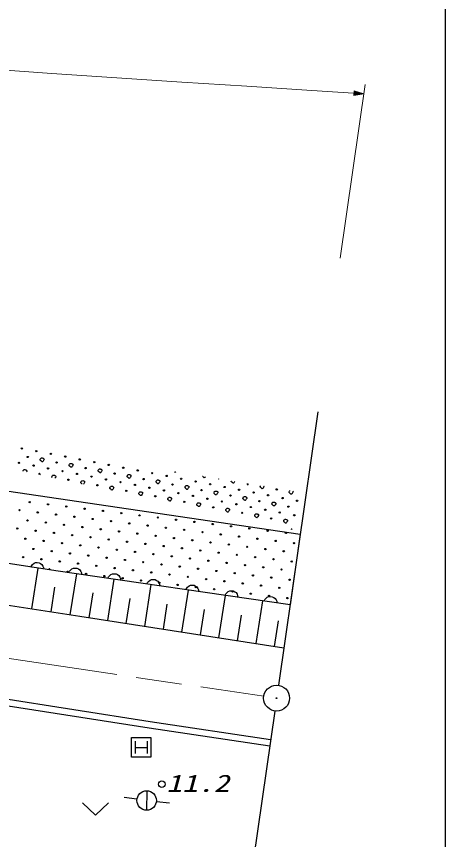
# Model space of a CAD drawing. Units: millimetres, scale not verified. Extents: x 40000 to 680000, y 20000 to 380000.
# Drawn here: x 546077 to 579000, y 267730 to 330876 of the extents above; entities that cross this region are included whole.
import ezdxf
from ezdxf.enums import TextEntityAlignment as Align

# ---------------------------------------------------------------- set-up
doc = ezdxf.new("R2010")
doc.units = ezdxf.units.MM
doc.header["$LTSCALE"] = 1000
doc.linetypes.add('CHAIN', pattern=[18.5, 12, -1.5, 3.5, -1.5])
for name, color, linetype, lineweight in [('M-BGD', 7, 'Continuous', 25), ('M-BGD-HTXT', 7, 'Continuous', 13), ('M-BMK', 2, 'CHAIN', 13), ('M-TTL-BAND', 7, 'Continuous', 25)]:
    doc.layers.add(name, color=color, linetype=linetype, lineweight=lineweight)
doc.layers.add('M-BMK-SRVR', color=7, linetype='Continuous')
doc.layers.add('M-OTRS', color=7, linetype='Continuous')
doc.styles.add('ＭＳ ゴシック', font='')
doc.styles.get('ＭＳ ゴシック').set_extended_font_data('MS Gothic')

# ---------------------------------------------------------------- blocks, each defined once
blk = doc.blocks.new('BUHIN36')
at = {"color": 7, "linetype": 'Continuous', "lineweight": 25}
blk.add_lwpolyline([(-498, -42), (-468, 76), (-416, 178), (-331, 296), (-226, 365), (-112, 410), (42, 423), (162, 397), (277, 347), (383, 245), (451, 153), (498, 42)], dxfattribs=at)
blk = doc.blocks.new('BUHIN37')
at = {"color": 7, "linetype": 'Continuous', "lineweight": 25}
blk.add_lwpolyline([(-498, -39), (-468, 78), (-415, 180), (-329, 298), (-224, 366), (-110, 410), (44, 422), (164, 397), (279, 345), (385, 244), (452, 151), (498, 39)], dxfattribs=at)
blk = doc.blocks.new('BUHIN41')
at = {"color": 7, "linetype": 'Continuous', "lineweight": 25}
blk.add_lwpolyline([(-1081, 237), (106, -458), (867, 688)], dxfattribs=at)
blk = doc.blocks.new('BUHIN46')
at = {"color": 7, "linetype": 'Continuous', "lineweight": 25}
for p, q in [((-562, 351), (-351, -562)), ((-457, -106), (457, 106)), ((351, 562), (562, -351))]:
    blk.add_line(p, q, dxfattribs=at)
blk.add_lwpolyline([(-561, -900), (-900, 561), (561, 900), (900, -561)], close=True, dxfattribs=at)
blk = doc.blocks.new('BUHIN93')
at = {"color": 7, "linetype": 'Continuous', "lineweight": 25}
blk.add_line((-168, 727), (168, -727), dxfattribs=at)
blk.add_circle((0, 0), 746, dxfattribs=at)
blk = doc.blocks.new('BUHIN124')
at = {"color": 3, "linetype": 'Continuous', "lineweight": 25}
for radius in [995, 30]:
    blk.add_circle((0, 0), radius, dxfattribs=at)
blk = doc.blocks.new('BUHIN127')
at = {"color": 3, "linetype": 'Continuous', "lineweight": 25}
blk.add_circle((0, 0), 249, dxfattribs=at)

msp = doc.modelspace()

# ---------------------------------------------------------------- linework, layer by layer
at = {"layer": 'M-BGD'}
for p, q in [((569208, 300548), (566180, 279568)), ((541752, 295006), (567853, 291161)), ((567853, 291161), (567071, 285742)), ((549086, 288354), (532248, 290878)), ((547251, 285434), (547738, 288556)), ((567071, 285742), (549086, 288354)), ((550209, 284973), (550699, 288119)), ((553082, 284527), (553574, 287702)), ((536161, 287162), (550948, 284858)), ((548730, 285203), (549023, 287082)), ((555926, 284086), (556423, 287288)), ((558771, 283645), (559272, 286874)), ((551659, 284748), (551953, 286644)), ((554504, 284306), (554801, 286219)), ((561615, 283203), (562120, 286461)), ((557348, 283865), (557648, 285795)), ((564460, 282762), (564969, 286047)), ((550948, 284858), (566593, 282431)), ((560193, 283424), (560495, 285370)), ((563038, 282983), (563342, 284945)), ((565882, 282542), (566189, 284521)), ((541137, 279165), (556340, 276795)), ((541060, 278671), (556266, 276300)), ((565894, 277589), (562640, 255045)), ((556340, 276795), (565582, 275407)), ((556266, 276300), (565508, 274912)), ((555325, 270827), (554335, 270965)), ((556814, 270648), (557809, 270547))]:
    msp.add_line(p, q, dxfattribs=at)
for points in [[(547903, 296885), (547908, 296906), (547919, 296939), (547948, 296976), (547975, 296997), (548001, 297008), (548049, 297009), (548089, 297000), (548123, 296985), (548158, 296969), (548179, 296945), (548193, 296913), (548186, 296866), (548146, 296807), (548116, 296755), (548097, 296727), (548077, 296715), (548053, 296708), (548025, 296714), (547993, 296751), (547968, 296776), (547947, 296794), (547924, 296808), (547907, 296829), (547899, 296843), (547898, 296864)], [(550126, 296461), (550131, 296482), (550142, 296516), (550171, 296553), (550198, 296573), (550224, 296585), (550272, 296586), (550312, 296576), (550345, 296561), (550381, 296546), (550402, 296521), (550416, 296490), (550409, 296443), (550369, 296384), (550338, 296332), (550320, 296303), (550299, 296292), (550275, 296285), (550248, 296290), (550216, 296328), (550191, 296353), (550170, 296371), (550147, 296384), (550130, 296406), (550121, 296420), (550120, 296441)], [(552348, 296038), (552354, 296059), (552365, 296092), (552394, 296129), (552421, 296150), (552447, 296161), (552495, 296162), (552535, 296153), (552568, 296138), (552604, 296122), (552625, 296098), (552638, 296066), (552632, 296019), (552592, 295960), (552561, 295909), (552543, 295880), (552522, 295869), (552498, 295862), (552471, 295867), (552439, 295904), (552414, 295930), (552392, 295947), (552369, 295961), (552353, 295982), (552344, 295997), (552343, 296018)], [(554571, 295614), (554577, 295636), (554588, 295669), (554616, 295706), (554643, 295727), (554670, 295738), (554717, 295739), (554757, 295729), (554791, 295715), (554826, 295699), (554847, 295674), (554861, 295643), (554855, 295596), (554815, 295537), (554784, 295485), (554765, 295457), (554745, 295445), (554721, 295438), (554693, 295443), (554662, 295481), (554637, 295506), (554615, 295524), (554592, 295538), (554575, 295559), (554567, 295573), (554566, 295594)], [(556794, 295191), (556799, 295212), (556810, 295245), (556839, 295283), (556866, 295303), (556892, 295315), (556940, 295316), (556980, 295306), (557014, 295291), (557049, 295275), (557070, 295251), (557084, 295219), (557077, 295172), (557038, 295113), (557007, 295062), (556988, 295033), (556968, 295022), (556944, 295015), (556916, 295020), (556884, 295058), (556860, 295083), (556838, 295101), (556815, 295114), (556798, 295136), (556790, 295150), (556789, 295171)], [(553248, 294715), (553254, 294736), (553264, 294769), (553293, 294806), (553320, 294827), (553346, 294838), (553394, 294839), (553434, 294830), (553468, 294815), (553503, 294799), (553524, 294775), (553538, 294743), (553532, 294696), (553492, 294637), (553461, 294585), (553442, 294557), (553422, 294546), (553398, 294538), (553370, 294544), (553338, 294581), (553314, 294607), (553292, 294624), (553269, 294638), (553252, 294659), (553244, 294674), (553243, 294694)], [(555471, 294291), (555476, 294312), (555487, 294346), (555516, 294383), (555543, 294404), (555569, 294415), (555617, 294416), (555657, 294406), (555691, 294391), (555726, 294376), (555747, 294351), (555761, 294320), (555754, 294273), (555714, 294214), (555684, 294162), (555665, 294134), (555645, 294122), (555621, 294115), (555593, 294120), (555561, 294158), (555536, 294183), (555515, 294201), (555492, 294215), (555475, 294236), (555467, 294250), (555466, 294271)], [(559017, 294768), (559022, 294789), (559033, 294822), (559062, 294859), (559089, 294880), (559115, 294891), (559163, 294892), (559203, 294883), (559236, 294868), (559272, 294852), (559293, 294828), (559307, 294796), (559300, 294749), (559260, 294690), (559230, 294638), (559211, 294610), (559190, 294599), (559167, 294591), (559139, 294597), (559107, 294634), (559082, 294660), (559061, 294677), (559038, 294691), (559021, 294712), (559012, 294726), (559012, 294747)], [(561239, 294344), (561245, 294365), (561256, 294399), (561285, 294436), (561312, 294456), (561338, 294468), (561386, 294469), (561426, 294459), (561459, 294444), (561495, 294429), (561516, 294404), (561530, 294373), (561523, 294326), (561483, 294267), (561452, 294215), (561434, 294186), (561413, 294175), (561389, 294168), (561362, 294173), (561330, 294211), (561305, 294236), (561284, 294254), (561260, 294267), (561244, 294289), (561235, 294303), (561234, 294324)], [(557694, 293868), (557699, 293889), (557710, 293922), (557739, 293959), (557766, 293980), (557792, 293991), (557840, 293993), (557880, 293983), (557913, 293968), (557949, 293952), (557970, 293928), (557984, 293896), (557977, 293849), (557937, 293790), (557907, 293739), (557888, 293710), (557867, 293699), (557843, 293692), (557816, 293697), (557784, 293735), (557759, 293760), (557738, 293777), (557715, 293791), (557698, 293813), (557689, 293827), (557688, 293848)], [(563462, 293921), (563468, 293942), (563479, 293975), (563508, 294012), (563535, 294033), (563561, 294044), (563608, 294045), (563649, 294036), (563682, 294021), (563717, 294005), (563739, 293981), (563752, 293949), (563746, 293902), (563706, 293843), (563675, 293792), (563656, 293763), (563636, 293752), (563612, 293745), (563585, 293750), (563553, 293788), (563528, 293813), (563506, 293830), (563483, 293844), (563467, 293865), (563458, 293880), (563457, 293901)], [(559916, 293444), (559922, 293466), (559933, 293499), (559962, 293536), (559989, 293557), (560015, 293568), (560063, 293569), (560103, 293560), (560136, 293545), (560172, 293529), (560193, 293505), (560206, 293473), (560200, 293426), (560160, 293367), (560129, 293315), (560111, 293287), (560090, 293275), (560066, 293268), (560039, 293274), (560007, 293311), (559982, 293336), (559960, 293354), (559937, 293368), (559921, 293389), (559912, 293403), (559911, 293424)], [(562139, 293021), (562145, 293042), (562156, 293076), (562184, 293113), (562211, 293133), (562238, 293145), (562285, 293146), (562325, 293136), (562359, 293121), (562394, 293106), (562416, 293081), (562429, 293050), (562423, 293003), (562383, 292944), (562352, 292892), (562333, 292863), (562313, 292852), (562289, 292845), (562261, 292850), (562230, 292888), (562205, 292913), (562183, 292931), (562160, 292944), (562143, 292966), (562135, 292980), (562134, 293001)], [(565685, 293497), (565691, 293519), (565701, 293552), (565730, 293589), (565757, 293610), (565783, 293621), (565831, 293622), (565871, 293613), (565905, 293598), (565940, 293582), (565961, 293558), (565975, 293526), (565968, 293479), (565929, 293420), (565898, 293368), (565879, 293340), (565859, 293328), (565835, 293321), (565807, 293326), (565775, 293364), (565751, 293389), (565729, 293407), (565706, 293421), (565689, 293442), (565681, 293456), (565680, 293477)], [(564362, 292598), (564367, 292619), (564378, 292652), (564407, 292689), (564434, 292710), (564460, 292721), (564508, 292722), (564548, 292713), (564582, 292698), (564617, 292682), (564638, 292658), (564652, 292626), (564645, 292579), (564606, 292520), (564575, 292468), (564556, 292440), (564536, 292429), (564512, 292422), (564484, 292427), (564452, 292464), (564428, 292490), (564406, 292507), (564383, 292521), (564366, 292542), (564358, 292557), (564357, 292578)], [(566585, 292174), (566590, 292196), (566601, 292229), (566630, 292266), (566657, 292287), (566683, 292298), (566731, 292299), (566771, 292289), (566804, 292274), (566840, 292259), (566861, 292234), (566875, 292203), (566868, 292156), (566828, 292097), (566798, 292045), (566779, 292017), (566759, 292005), (566735, 291998), (566707, 292003), (566675, 292041), (566650, 292066), (566629, 292084), (566606, 292098), (566589, 292119), (566580, 292133), (566580, 292154)]]:
    msp.add_lwpolyline(points, close=True, dxfattribs=at)
for points in [[(546582, 295992), (546585, 296006), (546596, 296039), (546625, 296076), (546652, 296097), (546678, 296108), (546726, 296109), (546766, 296100), (546799, 296085), (546835, 296069), (546856, 296045), (546870, 296013), (546863, 295966), (546842, 295935)], [(548805, 295509), (548798, 295520), (548797, 295541), (548802, 295561)], [(548802, 295561), (548808, 295583), (548819, 295616), (548848, 295653), (548875, 295674), (548901, 295685), (548949, 295686), (548989, 295677), (549022, 295662), (549058, 295646), (549079, 295622), (549093, 295590), (549086, 295543), (549046, 295484), (549032, 295460)], [(558310, 295932), (558291, 295922), (558267, 295914), (558239, 295920), (558215, 295948)], [(560567, 295562), (560553, 295538), (560534, 295510), (560514, 295498), (560490, 295491), (560462, 295496), (560430, 295534), (560405, 295559), (560384, 295577), (560361, 295591)], [(551113, 295008), (551091, 295030), (551069, 295048), (551046, 295061), (551030, 295083), (551021, 295097), (551020, 295118), (551025, 295138)], [(551025, 295138), (551031, 295159), (551042, 295193), (551071, 295230), (551098, 295250), (551124, 295262), (551171, 295263), (551212, 295253), (551245, 295238), (551280, 295222), (551302, 295198), (551315, 295166), (551309, 295119), (551269, 295061), (551238, 295009), (551222, 294984)], [(562824, 295192), (562806, 295166), (562775, 295115), (562757, 295086), (562736, 295075), (562712, 295068), (562685, 295073), (562653, 295111), (562628, 295136), (562607, 295153), (562584, 295167), (562567, 295189), (562558, 295203), (562557, 295224), (562560, 295235)], [(565072, 294824), (565069, 294802), (565029, 294743), (564998, 294691), (564980, 294663), (564959, 294651), (564935, 294644), (564908, 294650), (564876, 294687), (564851, 294712), (564829, 294730), (564806, 294744), (564790, 294765), (564781, 294779), (564780, 294800), (564785, 294820)], [(564785, 294820), (564791, 294842), (564799, 294868)], [(567284, 294457), (567298, 294426), (567292, 294379), (567252, 294320), (567221, 294268), (567202, 294239), (567182, 294228), (567158, 294221), (567130, 294226), (567099, 294264), (567074, 294289), (567052, 294307), (567029, 294320), (567012, 294342), (567004, 294356), (567003, 294377), (567008, 294397)], [(567008, 294397), (567014, 294418), (567025, 294452), (567053, 294489), (567064, 294497)]]:
    msp.add_lwpolyline(points, dxfattribs=at)
for centre in [(546489, 297740), (547600, 297528), (546939, 297078), (548712, 297317), (549823, 297105), (550935, 296893), (546277, 296629), (547389, 296417), (548500, 296205), (549162, 296655), (551384, 296232), (552046, 296681), (553157, 296470), (554269, 296258), (549612, 295993), (550723, 295782), (551834, 295570), (553607, 295808), (555380, 296046), (556492, 295835), (557603, 295623), (550061, 295332), (552284, 294909), (552946, 295358), (554057, 295147), (555168, 294935), (555830, 295385), (558053, 294961), (558714, 295411), (559826, 295200), (560937, 294988), (554507, 294485), (556280, 294723), (557391, 294512), (558503, 294300), (560276, 294538), (562048, 294776), (563160, 294565), (564271, 294353), (566044, 294591), (547095, 293614), (556730, 294062), (558952, 293638), (559614, 294088), (560725, 293877), (561837, 293665), (562498, 294115), (564721, 293691), (565383, 294141), (566494, 293929), (567605, 293718), (546308, 292997), (548499, 293446), (549903, 293277), (551307, 293108), (561175, 293215), (562948, 293453), (564060, 293241), (565171, 293030), (566944, 293268), (547712, 292828), (549117, 292659), (550521, 292491), (551925, 292322), (552711, 292940), (554115, 292771), (555519, 292602), (556924, 292434), (563398, 292792), (565621, 292368), (566282, 292818), (567394, 292606), (546926, 292210), (548330, 292042), (549734, 291873), (551138, 291704), (553329, 292153), (554733, 291985), (556137, 291816), (558328, 292265), (559732, 292096), (561136, 291928), (562540, 291759), (546140, 291592), (547544, 291424), (548948, 291255), (550352, 291086), (552543, 291536), (553947, 291367), (555351, 291198), (557541, 291647), (558945, 291479), (560350, 291310), (561754, 291141), (563944, 291590), (565348, 291422), (566752, 291253), (546757, 290806), (548162, 290637), (549566, 290469), (551756, 290918), (553160, 290749), (554564, 290580), (556755, 291030), (558159, 290861), (559563, 290692), (560967, 290524), (563158, 290973), (564562, 290804), (565966, 290635), (567370, 290467), (547375, 290020), (548779, 289851), (550970, 290300), (552374, 290131), (553778, 289963), (555182, 289794), (555969, 290412), (557373, 290243), (558777, 290075), (560181, 289906), (562371, 290355), (563776, 290186), (565180, 290018), (566584, 289849), (546589, 289402), (547993, 289233), (550183, 289682), (551588, 289514), (552992, 289345), (554396, 289176), (556586, 289625), (557990, 289457), (559395, 289288), (561585, 289737), (562989, 289569), (564393, 289400), (565797, 289231), (549397, 289065), (550801, 288896), (552205, 288727), (553609, 288559), (555800, 289008), (557204, 288839), (558608, 288670), (560799, 289119), (562203, 288951), (563607, 288782), (565011, 288613), (567201, 289063), (550015, 288278), (551419, 288110), (552823, 287941), (555013, 288390), (556418, 288221), (557822, 288053), (560012, 288502), (561416, 288333), (562820, 288164), (564225, 287996), (566415, 288445), (554227, 287772), (555631, 287604), (557035, 287435), (558439, 287266), (559226, 287884), (560630, 287715), (562034, 287547), (563438, 287378), (565629, 287827), (567033, 287658), (559844, 287098), (561248, 286929), (562652, 286760), (564842, 287209), (566246, 287041), (564056, 286592), (565460, 286423), (566864, 286254)]:
    msp.add_circle(centre, 49.8, dxfattribs=at)
for centre, start, end in [((547839, 295755), 302.23002, 213.26459), ((561599, 295438), 233.0057, 288.36709), ((563821, 295014), 154.32001, 7.05278), ((567182, 291495), 14.82417, 140.67044), ((547206, 288616), 14.61344, 148.33389), ((548611, 288447), 325.44306, 197.50426)]:
    msp.add_arc(centre, 49.8, start, end, dxfattribs=at)
at = {"layer": 'M-BGD-HTXT'}
msp.add_line((570908, 312323), (572833, 325656), dxfattribs=at)
for points in [[(508918, 329753), (513900, 329320), (518892, 328887), (523874, 328459), (528865, 328039), (533846, 327632), (538836, 327238), (543815, 326865), (548803, 326508), (553781, 326167), (558768, 325837), (563745, 325517), (568731, 325201), (570726, 325075), (572731, 324949)], [(572654, 324954), (571991, 324834), (572010, 325152), (572652, 324954)], [(572141, 324985), (572274, 324977), (572140, 324966), (572142, 325004), (572274, 324977)]]:
    msp.add_lwpolyline(points, dxfattribs=at)
for points in [[(572731, 324949), (571993, 325182), (571971, 324807)], [(572577, 324959), (572021, 324861), (572037, 325123)], [(572502, 324963), (572051, 324887), (572063, 325093)], [(572426, 324968), (572080, 324913), (572089, 325063)], [(572351, 324972), (572110, 324940), (572116, 325033)]]:
    msp.add_lwpolyline(points, close=True, dxfattribs=at)
at = {"layer": 'M-BMK'}
msp.add_line((468709, 292954), (565048, 278724), dxfattribs=at)
at = {"layer": 'M-TTL-BAND'}
msp.add_line((579000, 20000), (579000, 370000), dxfattribs=at)

# ---------------------------------------------------------------- block references
at = {"layer": 'M-BGD', "rotation": 346.962}
for name, p in [('BUHIN37', (547683, 288564)), ('BUHIN36', (550585, 288136)), ('BUHIN36', (553582, 287701)), ('BUHIN36', (556580, 287265)), ('BUHIN36', (559577, 286830)), ('BUHIN36', (562575, 286395)), ('BUHIN36', (565572, 285959)), ('BUHIN46', (555643, 274801)), ('BUHIN93', (556068, 270724)), ('BUHIN41', (552136, 270068))]:
    msp.add_blockref(name, p, dxfattribs=at)
at = {"layer": 'M-BMK-SRVR', "rotation": 346.962}
msp.add_blockref('BUHIN127', (557226, 271972), dxfattribs=at)
at = {"layer": 'M-OTRS', "rotation": 346.962}
msp.add_blockref('BUHIN124', (566037, 278578), dxfattribs=at)

# ---------------------------------------------------------------- texts
at = {"layer": 'M-BGD-HTXT', "style": 'ＭＳ ゴシック', "oblique": 15, "width": 1.35}
msp.add_text('11.2', height=1320, dxfattribs=at).set_placement((557579, 270992), align=Align.BOTTOM_LEFT)

doc.saveas('drawing.dxf')
